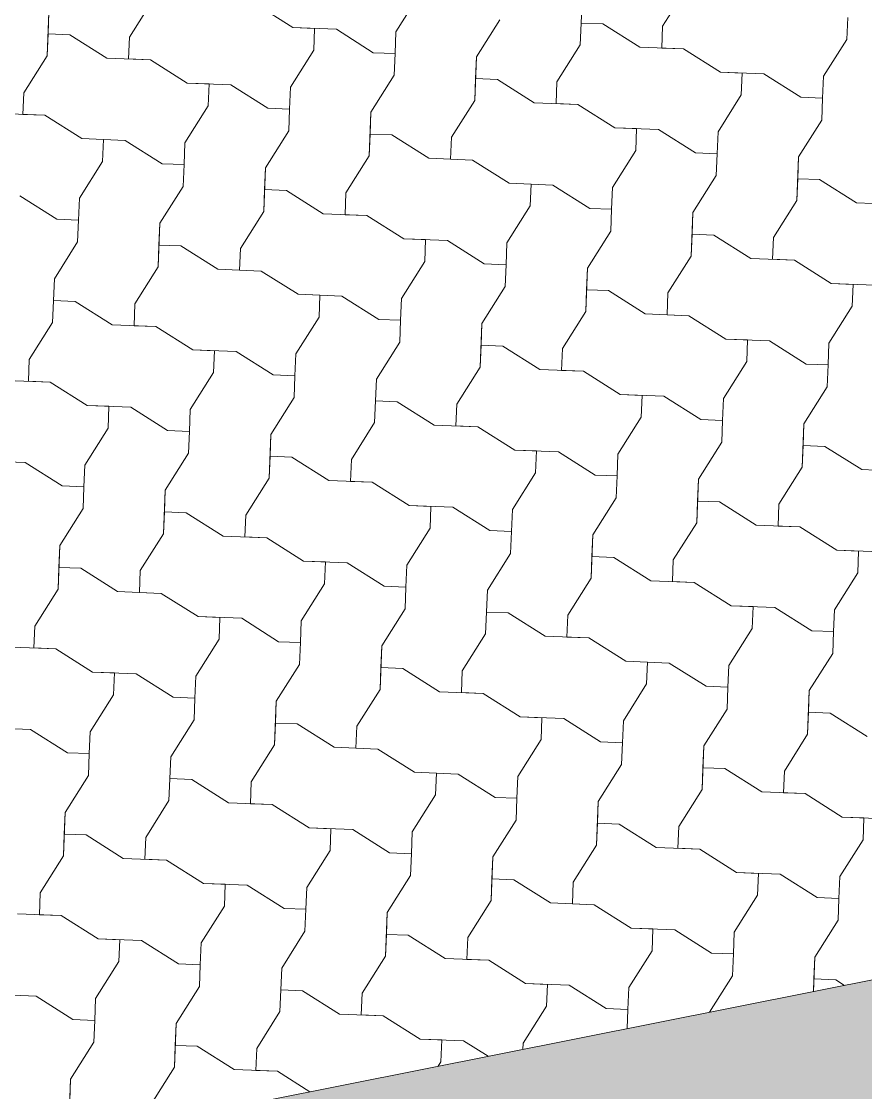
# Model space of a CAD drawing. Header units: metres. Extents: x -111189 to -108577, y -72951 to -72647.
# Drawn here: x -110673.807 to -110672.806, y -72943.38 to -72942.11 of the extents above; entities that cross this region are included whole.
import ezdxf

# ---------------------------------------------------------------- set-up
doc = ezdxf.new("R2010")
doc.units = ezdxf.units.M
doc.header["$MEASUREMENT"] = 0
doc.set_wipeout_variables(frame=1)
doc.linetypes.add('Dot & Dashed', pattern=[0.670278, 0.3175, -0.176389, 0, -0.176389])
doc.linetypes.add('Wipeout_Contour', pattern=[1, 0, -1])
for name, color, linetype in [('Muro Não Confinante - MNC1_1_0', 7, 'Continuous'), ('Muro Não Confinante - MNC1_1_02 - ESTRADAS', 7, 'Continuous'), ('Muro Não Confinante - MNC1_1_02 - PASSEIOS', 7, 'Continuous'), ('Planta Piso -1_1_01 - TERRENO PROPOSTO', 7, 'Continuous')]:
    doc.layers.add(name, color=color, linetype=linetype)

# ---------------------------------------------------------------- blocks, each defined once
blk = doc.blocks.new('*X143', base_point=(-110694.4627, -72968.689))
at = {"layer": 'Muro Não Confinante - MNC1_1_02 - PASSEIOS', "color": 253, "linetype": 'Continuous', "lineweight": 9, "ltscale": 1000}
for p, q in [((-110673.047, -72942.1158), (-110673.0194, -72942.072)), ((-110673.047, -72942.1158), (-110673.0194, -72942.072)), ((-110673.6793, -72942.1287), (-110673.6517, -72942.0849)), ((-110673.6793, -72942.1287), (-110673.6517, -72942.0849)), ((-110673.3632, -72942.1222), (-110673.3356, -72942.0784)), ((-110673.1446, -72942.1378), (-110673.1425, -72942.0861)), ((-110673.1425, -72942.0861), (-110673.1435, -72942.112)), ((-110673.7769, -72942.1507), (-110673.7748, -72942.099)), ((-110673.7748, -72942.099), (-110673.7759, -72942.1248)), ((-110673.5293, -72942.0897), (-110673.4856, -72942.1174)), ((-110673.5293, -72942.0897), (-110673.4856, -72942.1174)), ((-110673.2677, -72942.1519), (-110673.2401, -72942.1081)), ((-110673.2677, -72942.1519), (-110673.2401, -72942.1081)), ((-110673.1446, -72942.1378), (-110673.1435, -72942.112)), ((-110673.1177, -72942.113), (-110673.1435, -72942.112)), ((-110672.8284, -72942.1314), (-110672.8274, -72942.1055)), ((-110673.7769, -72942.1507), (-110673.7759, -72942.1248)), ((-110673.75, -72942.1259), (-110673.7759, -72942.1248)), ((-110673.4856, -72942.1174), (-110673.4597, -72942.1184)), ((-110673.4856, -72942.1174), (-110673.4338, -72942.1194)), ((-110673.4607, -72942.1443), (-110673.4597, -72942.1184)), ((-110673.4338, -72942.1194), (-110673.3901, -72942.1471)), ((-110673.3632, -72942.1222), (-110673.3642, -72942.1481)), ((-110673.1177, -72942.113), (-110673.0739, -72942.1406)), ((-110673.047, -72942.1158), (-110673.048, -72942.1416)), ((-110673.047, -72942.1158), (-110673.048, -72942.1416)), ((-110673.75, -72942.1259), (-110673.7062, -72942.1535)), ((-110673.6793, -72942.1287), (-110673.6804, -72942.1545)), ((-110673.6793, -72942.1287), (-110673.6804, -72942.1545)), ((-110673.1722, -72942.1816), (-110673.1446, -72942.1378)), ((-110673.1722, -72942.1816), (-110673.1446, -72942.1378)), ((-110672.856, -72942.1751), (-110672.8284, -72942.1314)), ((-110673.8045, -72942.1945), (-110673.7769, -72942.1507)), ((-110673.8045, -72942.1945), (-110673.7769, -72942.1507)), ((-110673.4884, -72942.188), (-110673.4607, -72942.1443)), ((-110673.3901, -72942.1471), (-110673.3642, -72942.1481)), ((-110673.3652, -72942.1739), (-110673.3642, -72942.1481)), ((-110673.3652, -72942.1739), (-110673.3642, -72942.1481)), ((-110673.0739, -72942.1406), (-110673.0222, -72942.1427)), ((-110673.0222, -72942.1427), (-110673.048, -72942.1416)), ((-110673.0222, -72942.1427), (-110672.9784, -72942.1703)), ((-110673.0222, -72942.1427), (-110672.9784, -72942.1703)), ((-110673.7062, -72942.1535), (-110673.6545, -72942.1555)), ((-110673.6545, -72942.1555), (-110673.6804, -72942.1545)), ((-110673.6545, -72942.1555), (-110673.6107, -72942.1832)), ((-110673.6545, -72942.1555), (-110673.6107, -72942.1832)), ((-110673.2697, -72942.2036), (-110673.2677, -72942.1519)), ((-110673.2677, -72942.1519), (-110673.2687, -72942.1778)), ((-110673.3929, -72942.2177), (-110673.3652, -72942.1739)), ((-110673.3929, -72942.2177), (-110673.3652, -72942.1739)), ((-110672.9784, -72942.1703), (-110672.9526, -72942.1713)), ((-110672.9784, -72942.1703), (-110672.9267, -72942.1723)), ((-110672.9536, -72942.1972), (-110672.9526, -72942.1713)), ((-110672.9267, -72942.1723), (-110672.8829, -72942.2)), ((-110672.856, -72942.1751), (-110672.8571, -72942.201)), ((-110673.6107, -72942.1832), (-110673.5849, -72942.1842)), ((-110673.6107, -72942.1832), (-110673.559, -72942.1852)), ((-110673.5859, -72942.2101), (-110673.5849, -72942.1842)), ((-110673.559, -72942.1852), (-110673.5153, -72942.2129)), ((-110673.4884, -72942.188), (-110673.4894, -72942.2139)), ((-110673.2697, -72942.2036), (-110673.2687, -72942.1778)), ((-110673.2429, -72942.1788), (-110673.2687, -72942.1778)), ((-110673.2429, -72942.1788), (-110673.1991, -72942.2064)), ((-110673.1722, -72942.1816), (-110673.1732, -72942.2074)), ((-110673.1722, -72942.1816), (-110673.1732, -72942.2074)), ((-110673.8045, -72942.1945), (-110673.8056, -72942.2203)), ((-110673.8045, -72942.1945), (-110673.8056, -72942.2203)), ((-110672.9812, -72942.241), (-110672.9536, -72942.1972)), ((-110672.8829, -72942.2), (-110672.8571, -72942.201)), ((-110672.8581, -72942.2269), (-110672.8571, -72942.201)), ((-110672.8581, -72942.2269), (-110672.8571, -72942.201)), ((-110673.6135, -72942.2538), (-110673.5859, -72942.2101)), ((-110673.5153, -72942.2129), (-110673.4894, -72942.2139)), ((-110673.4904, -72942.2397), (-110673.4894, -72942.2139)), ((-110673.4904, -72942.2397), (-110673.4894, -72942.2139)), ((-110673.2974, -72942.2474), (-110673.2697, -72942.2036)), ((-110673.2974, -72942.2474), (-110673.2697, -72942.2036)), ((-110673.1991, -72942.2064), (-110673.1474, -72942.2085)), ((-110673.1474, -72942.2085), (-110673.1732, -72942.2074)), ((-110673.1474, -72942.2085), (-110673.1036, -72942.2361)), ((-110673.1474, -72942.2085), (-110673.1036, -72942.2361)), ((-110673.8314, -72942.2193), (-110673.7797, -72942.2213)), ((-110673.7797, -72942.2213), (-110673.8056, -72942.2203)), ((-110673.7797, -72942.2213), (-110673.7359, -72942.249)), ((-110673.7797, -72942.2213), (-110673.7359, -72942.249)), ((-110673.3949, -72942.2694), (-110673.3929, -72942.2177)), ((-110673.3929, -72942.2177), (-110673.3939, -72942.2436)), ((-110672.8857, -72942.2706), (-110672.8581, -72942.2269)), ((-110672.8857, -72942.2706), (-110672.8581, -72942.2269)), ((-110673.1036, -72942.2361), (-110673.0777, -72942.2371)), ((-110673.1036, -72942.2361), (-110673.0519, -72942.2382)), ((-110673.0788, -72942.263), (-110673.0777, -72942.2371)), ((-110673.0519, -72942.2382), (-110673.0081, -72942.2658)), ((-110673.7359, -72942.249), (-110673.7101, -72942.25)), ((-110673.7359, -72942.249), (-110673.6842, -72942.251)), ((-110673.7111, -72942.2759), (-110673.7101, -72942.25)), ((-110673.6842, -72942.251), (-110673.6404, -72942.2787)), ((-110673.518, -72942.2835), (-110673.4904, -72942.2397)), ((-110673.518, -72942.2835), (-110673.4904, -72942.2397)), ((-110673.3949, -72942.2694), (-110673.3939, -72942.2436)), ((-110673.368, -72942.2446), (-110673.3939, -72942.2436)), ((-110673.368, -72942.2446), (-110673.3243, -72942.2722)), ((-110673.2974, -72942.2474), (-110673.2984, -72942.2733)), ((-110673.2974, -72942.2474), (-110673.2984, -72942.2733)), ((-110672.9812, -72942.241), (-110672.9822, -72942.2668)), ((-110673.6135, -72942.2538), (-110673.6146, -72942.2797)), ((-110673.1064, -72942.3068), (-110673.0788, -72942.263)), ((-110673.7387, -72942.3196), (-110673.7111, -72942.2759)), ((-110673.4226, -72942.3132), (-110673.3949, -72942.2694)), ((-110673.4226, -72942.3132), (-110673.3949, -72942.2694)), ((-110673.3243, -72942.2722), (-110673.2725, -72942.2743)), ((-110673.2725, -72942.2743), (-110673.2984, -72942.2733)), ((-110673.2725, -72942.2743), (-110673.2288, -72942.3019)), ((-110673.2725, -72942.2743), (-110673.2288, -72942.3019)), ((-110673.0081, -72942.2658), (-110672.9822, -72942.2668)), ((-110672.9833, -72942.2927), (-110672.9822, -72942.2668)), ((-110672.9833, -72942.2927), (-110672.9822, -72942.2668)), ((-110672.8878, -72942.3224), (-110672.8857, -72942.2706)), ((-110672.8857, -72942.2706), (-110672.8867, -72942.2965)), ((-110673.6404, -72942.2787), (-110673.6146, -72942.2797)), ((-110673.6156, -72942.3056), (-110673.6146, -72942.2797)), ((-110673.6156, -72942.3056), (-110673.6146, -72942.2797)), ((-110673.5201, -72942.3352), (-110673.518, -72942.2835)), ((-110673.518, -72942.2835), (-110673.5191, -72942.3094)), ((-110673.2288, -72942.3019), (-110673.2029, -72942.3029)), ((-110673.2288, -72942.3019), (-110673.1771, -72942.304)), ((-110673.2039, -72942.3288), (-110673.2029, -72942.3029)), ((-110673.0109, -72942.3364), (-110672.9833, -72942.2927)), ((-110673.0109, -72942.3364), (-110672.9833, -72942.2927)), ((-110672.8878, -72942.3224), (-110672.8867, -72942.2965)), ((-110672.8609, -72942.2975), (-110672.8867, -72942.2965)), ((-110672.8609, -72942.2975), (-110672.8171, -72942.3252)), ((-110673.6432, -72942.3493), (-110673.6156, -72942.3056)), ((-110673.6432, -72942.3493), (-110673.6156, -72942.3056)), ((-110673.5201, -72942.3352), (-110673.5191, -72942.3094)), ((-110673.4932, -72942.3104), (-110673.5191, -72942.3094)), ((-110673.4932, -72942.3104), (-110673.4494, -72942.338)), ((-110673.4226, -72942.3132), (-110673.4236, -72942.3391)), ((-110673.4226, -72942.3132), (-110673.4236, -72942.3391)), ((-110673.1771, -72942.304), (-110673.1333, -72942.3316)), ((-110673.1064, -72942.3068), (-110673.1074, -72942.3326)), ((-110673.8094, -72942.3168), (-110673.7656, -72942.3445)), ((-110673.7387, -72942.3196), (-110673.7397, -72942.3455)), ((-110672.9154, -72942.3661), (-110672.8878, -72942.3224)), ((-110672.9154, -72942.3661), (-110672.8878, -72942.3224)), ((-110672.8171, -72942.3252), (-110672.7654, -72942.3272)), ((-110673.5477, -72942.379), (-110673.5201, -72942.3352)), ((-110673.5477, -72942.379), (-110673.5201, -72942.3352)), ((-110673.4494, -72942.338), (-110673.3977, -72942.3401)), ((-110673.3977, -72942.3401), (-110673.4236, -72942.3391)), ((-110673.3977, -72942.3401), (-110673.354, -72942.3677)), ((-110673.3977, -72942.3401), (-110673.354, -72942.3677)), ((-110673.2316, -72942.3726), (-110673.2039, -72942.3288)), ((-110673.1333, -72942.3316), (-110673.1074, -72942.3326)), ((-110673.1084, -72942.3585), (-110673.1074, -72942.3326)), ((-110673.1084, -72942.3585), (-110673.1074, -72942.3326)), ((-110673.013, -72942.3882), (-110673.0109, -72942.3364)), ((-110673.0109, -72942.3364), (-110673.0119, -72942.3623)), ((-110673.7656, -72942.3445), (-110673.7397, -72942.3455)), ((-110673.7408, -72942.3714), (-110673.7397, -72942.3455)), ((-110673.7408, -72942.3714), (-110673.7397, -72942.3455)), ((-110673.6453, -72942.401), (-110673.6432, -72942.3493)), ((-110673.6432, -72942.3493), (-110673.6443, -72942.3752)), ((-110673.1361, -72942.4023), (-110673.1084, -72942.3585)), ((-110673.1361, -72942.4023), (-110673.1084, -72942.3585)), ((-110673.013, -72942.3882), (-110673.0119, -72942.3623)), ((-110672.9861, -72942.3633), (-110673.0119, -72942.3623)), ((-110672.9861, -72942.3633), (-110672.9423, -72942.391)), ((-110672.9154, -72942.3661), (-110672.9164, -72942.392)), ((-110672.9154, -72942.3661), (-110672.9164, -72942.392)), ((-110673.7684, -72942.4151), (-110673.7408, -72942.3714)), ((-110673.7684, -72942.4151), (-110673.7408, -72942.3714)), ((-110673.6453, -72942.401), (-110673.6443, -72942.3752)), ((-110673.6184, -72942.3762), (-110673.6443, -72942.3752)), ((-110673.6184, -72942.3762), (-110673.5746, -72942.4038)), ((-110673.5477, -72942.379), (-110673.5488, -72942.4049)), ((-110673.5477, -72942.379), (-110673.5488, -72942.4049)), ((-110673.354, -72942.3677), (-110673.3281, -72942.3687)), ((-110673.354, -72942.3677), (-110673.3022, -72942.3698)), ((-110673.3291, -72942.3946), (-110673.3281, -72942.3687)), ((-110673.3022, -72942.3698), (-110673.2585, -72942.3974)), ((-110673.2316, -72942.3726), (-110673.2326, -72942.3984)), ((-110673.0406, -72942.4319), (-110673.013, -72942.3882)), ((-110673.0406, -72942.4319), (-110673.013, -72942.3882)), ((-110672.9423, -72942.391), (-110672.8906, -72942.393)), ((-110672.8906, -72942.393), (-110672.9164, -72942.392)), ((-110673.6729, -72942.4448), (-110673.6453, -72942.401)), ((-110673.6729, -72942.4448), (-110673.6453, -72942.401)), ((-110673.5746, -72942.4038), (-110673.5229, -72942.4059)), ((-110673.3567, -72942.4384), (-110673.3291, -72942.3946)), ((-110673.2585, -72942.3974), (-110673.2326, -72942.3984)), ((-110673.2336, -72942.4243), (-110673.2326, -72942.3984)), ((-110673.2336, -72942.4243), (-110673.2326, -72942.3984)), ((-110673.1381, -72942.454), (-110673.1361, -72942.4023)), ((-110673.1361, -72942.4023), (-110673.1371, -72942.4281)), ((-110672.8906, -72942.393), (-110672.8468, -72942.4207)), ((-110672.8906, -72942.393), (-110672.8468, -72942.4207)), ((-110673.7705, -72942.4669), (-110673.7684, -72942.4151)), ((-110673.7684, -72942.4151), (-110673.7694, -72942.441)), ((-110673.5229, -72942.4059), (-110673.5488, -72942.4049)), ((-110673.5229, -72942.4059), (-110673.4791, -72942.4335)), ((-110673.5229, -72942.4059), (-110673.4791, -72942.4335)), ((-110673.2613, -72942.4681), (-110673.2336, -72942.4243)), ((-110673.2613, -72942.4681), (-110673.2336, -72942.4243)), ((-110673.1381, -72942.454), (-110673.1371, -72942.4281)), ((-110673.1112, -72942.4291), (-110673.1371, -72942.4281)), ((-110673.1112, -72942.4291), (-110673.0675, -72942.4568)), ((-110672.8468, -72942.4207), (-110672.8209, -72942.4217)), ((-110672.8468, -72942.4207), (-110672.7951, -72942.4227)), ((-110672.822, -72942.4475), (-110672.8209, -72942.4217)), ((-110673.7705, -72942.4669), (-110673.7694, -72942.441)), ((-110673.7436, -72942.442), (-110673.7694, -72942.441)), ((-110673.7436, -72942.442), (-110673.6998, -72942.4697)), ((-110673.4791, -72942.4335), (-110673.4533, -72942.4346)), ((-110673.4791, -72942.4335), (-110673.4274, -72942.4356)), ((-110673.4543, -72942.4604), (-110673.4533, -72942.4346)), ((-110673.4274, -72942.4356), (-110673.3836, -72942.4632)), ((-110673.3567, -72942.4384), (-110673.3578, -72942.4642)), ((-110673.0406, -72942.4319), (-110673.0416, -72942.4578)), ((-110673.0406, -72942.4319), (-110673.0416, -72942.4578)), ((-110673.6729, -72942.4448), (-110673.6739, -72942.4707)), ((-110673.6729, -72942.4448), (-110673.6739, -72942.4707)), ((-110673.1658, -72942.4977), (-110673.1381, -72942.454)), ((-110673.1658, -72942.4977), (-110673.1381, -72942.454)), ((-110672.8496, -72942.4913), (-110672.822, -72942.4475)), ((-110673.7981, -72942.5106), (-110673.7705, -72942.4669)), ((-110673.7981, -72942.5106), (-110673.7705, -72942.4669)), ((-110673.4819, -72942.5042), (-110673.4543, -72942.4604)), ((-110673.3836, -72942.4632), (-110673.3578, -72942.4642)), ((-110673.3588, -72942.4901), (-110673.3578, -72942.4642)), ((-110673.3588, -72942.4901), (-110673.3578, -72942.4642)), ((-110673.2633, -72942.5198), (-110673.2613, -72942.4681)), ((-110673.2613, -72942.4681), (-110673.2623, -72942.4939)), ((-110673.0675, -72942.4568), (-110673.0158, -72942.4588)), ((-110673.0158, -72942.4588), (-110673.0416, -72942.4578)), ((-110673.0158, -72942.4588), (-110672.972, -72942.4865)), ((-110673.0158, -72942.4588), (-110672.972, -72942.4865)), ((-110673.6998, -72942.4697), (-110673.6481, -72942.4717)), ((-110673.6481, -72942.4717), (-110673.6739, -72942.4707)), ((-110673.6481, -72942.4717), (-110673.6043, -72942.4993)), ((-110673.6481, -72942.4717), (-110673.6043, -72942.4993)), ((-110673.3864, -72942.5339), (-110673.3588, -72942.4901)), ((-110673.3864, -72942.5339), (-110673.3588, -72942.4901)), ((-110672.972, -72942.4865), (-110672.9461, -72942.4875)), ((-110672.972, -72942.4865), (-110672.9203, -72942.4885)), ((-110672.9471, -72942.5133), (-110672.9461, -72942.4875)), ((-110672.9203, -72942.4885), (-110672.8765, -72942.5161)), ((-110672.8496, -72942.4913), (-110672.8506, -72942.5172)), ((-110673.6043, -72942.4993), (-110673.5784, -72942.5004)), ((-110673.6043, -72942.4993), (-110673.5526, -72942.5014)), ((-110673.5795, -72942.5262), (-110673.5784, -72942.5004)), ((-110673.5526, -72942.5014), (-110673.5088, -72942.529)), ((-110673.4819, -72942.5042), (-110673.483, -72942.53)), ((-110673.2633, -72942.5198), (-110673.2623, -72942.4939)), ((-110673.2364, -72942.4949), (-110673.2623, -72942.4939)), ((-110673.2364, -72942.4949), (-110673.1927, -72942.5226)), ((-110673.1658, -72942.4977), (-110673.1668, -72942.5236)), ((-110673.1658, -72942.4977), (-110673.1668, -72942.5236)), ((-110673.7981, -72942.5106), (-110673.7991, -72942.5365)), ((-110673.7981, -72942.5106), (-110673.7991, -72942.5365)), ((-110672.9748, -72942.5571), (-110672.9471, -72942.5133)), ((-110672.8765, -72942.5161), (-110672.8506, -72942.5172)), ((-110672.8517, -72942.543), (-110672.8506, -72942.5172)), ((-110672.8517, -72942.543), (-110672.8506, -72942.5172)), ((-110673.6071, -72942.57), (-110673.5795, -72942.5262)), ((-110673.5088, -72942.529), (-110673.483, -72942.53)), ((-110673.484, -72942.5559), (-110673.483, -72942.53)), ((-110673.484, -72942.5559), (-110673.483, -72942.53)), ((-110673.2909, -72942.5636), (-110673.2633, -72942.5198)), ((-110673.2909, -72942.5636), (-110673.2633, -72942.5198)), ((-110673.1927, -72942.5226), (-110673.1409, -72942.5246)), ((-110673.1409, -72942.5246), (-110673.1668, -72942.5236)), ((-110673.1409, -72942.5246), (-110673.0972, -72942.5523)), ((-110673.1409, -72942.5246), (-110673.0972, -72942.5523)), ((-110673.825, -72942.5355), (-110673.7733, -72942.5375)), ((-110673.7733, -72942.5375), (-110673.7991, -72942.5365)), ((-110673.7733, -72942.5375), (-110673.7295, -72942.5651)), ((-110673.7733, -72942.5375), (-110673.7295, -72942.5651)), ((-110673.3885, -72942.5856), (-110673.3864, -72942.5339)), ((-110673.3864, -72942.5339), (-110673.3875, -72942.5597)), ((-110672.8793, -72942.5868), (-110672.8517, -72942.543)), ((-110672.8793, -72942.5868), (-110672.8517, -72942.543)), ((-110673.5116, -72942.5997), (-110673.484, -72942.5559)), ((-110673.5116, -72942.5997), (-110673.484, -72942.5559)), ((-110673.0972, -72942.5523), (-110673.0713, -72942.5533)), ((-110673.0972, -72942.5523), (-110673.0454, -72942.5543)), ((-110673.0723, -72942.5792), (-110673.0713, -72942.5533)), ((-110673.0454, -72942.5543), (-110673.0017, -72942.582)), ((-110673.7295, -72942.5651), (-110673.7036, -72942.5662)), ((-110673.7295, -72942.5651), (-110673.6778, -72942.5672)), ((-110673.7046, -72942.592), (-110673.7036, -72942.5662)), ((-110673.6778, -72942.5672), (-110673.634, -72942.5948)), ((-110673.3885, -72942.5856), (-110673.3875, -72942.5597)), ((-110673.3616, -72942.5608), (-110673.3875, -72942.5597)), ((-110673.3616, -72942.5608), (-110673.3178, -72942.5884)), ((-110673.2909, -72942.5636), (-110673.292, -72942.5894)), ((-110673.2909, -72942.5636), (-110673.292, -72942.5894)), ((-110672.9748, -72942.5571), (-110672.9758, -72942.583)), ((-110673.6071, -72942.57), (-110673.6081, -72942.5959)), ((-110673.1, -72942.6229), (-110673.0723, -72942.5792)), ((-110673.0017, -72942.582), (-110672.9758, -72942.583)), ((-110673.7323, -72942.6358), (-110673.7046, -72942.592)), ((-110673.634, -72942.5948), (-110673.6081, -72942.5959)), ((-110673.4161, -72942.6294), (-110673.3885, -72942.5856)), ((-110673.4161, -72942.6294), (-110673.3885, -72942.5856)), ((-110673.3178, -72942.5884), (-110673.2661, -72942.5904)), ((-110673.2661, -72942.5904), (-110673.292, -72942.5894)), ((-110673.2661, -72942.5904), (-110673.2223, -72942.6181)), ((-110673.2661, -72942.5904), (-110673.2223, -72942.6181)), ((-110672.9768, -72942.6088), (-110672.9758, -72942.583)), ((-110672.9768, -72942.6088), (-110672.9758, -72942.583)), ((-110672.8813, -72942.6385), (-110672.8793, -72942.5868)), ((-110672.8793, -72942.5868), (-110672.8803, -72942.6127)), ((-110673.6092, -72942.6217), (-110673.6081, -72942.5959)), ((-110673.6092, -72942.6217), (-110673.6081, -72942.5959)), ((-110673.5137, -72942.6514), (-110673.5116, -72942.5997)), ((-110673.5116, -72942.5997), (-110673.5126, -72942.6255)), ((-110673.2223, -72942.6181), (-110673.1965, -72942.6191)), ((-110673.2223, -72942.6181), (-110673.1706, -72942.6201)), ((-110673.1975, -72942.645), (-110673.1965, -72942.6191)), ((-110673.1706, -72942.6201), (-110673.1268, -72942.6478)), ((-110673.0045, -72942.6526), (-110672.9768, -72942.6088)), ((-110673.0045, -72942.6526), (-110672.9768, -72942.6088)), ((-110672.8813, -72942.6385), (-110672.8803, -72942.6127)), ((-110672.8545, -72942.6137), (-110672.8803, -72942.6127)), ((-110672.8545, -72942.6137), (-110672.8107, -72942.6413)), ((-110673.8547, -72942.631), (-110673.8029, -72942.633)), ((-110673.8029, -72942.633), (-110673.7592, -72942.6606)), ((-110673.6368, -72942.6655), (-110673.6092, -72942.6217)), ((-110673.6368, -72942.6655), (-110673.6092, -72942.6217)), ((-110673.5137, -72942.6514), (-110673.5126, -72942.6255)), ((-110673.4868, -72942.6266), (-110673.5126, -72942.6255)), ((-110673.4868, -72942.6266), (-110673.443, -72942.6542)), ((-110673.4161, -72942.6294), (-110673.4171, -72942.6552)), ((-110673.4161, -72942.6294), (-110673.4171, -72942.6552)), ((-110673.1, -72942.6229), (-110673.101, -72942.6488)), ((-110673.7323, -72942.6358), (-110673.7333, -72942.6617)), ((-110673.2251, -72942.6887), (-110673.1975, -72942.645)), ((-110672.909, -72942.6823), (-110672.8813, -72942.6385)), ((-110672.909, -72942.6823), (-110672.8813, -72942.6385)), ((-110672.8107, -72942.6413), (-110672.759, -72942.6434)), ((-110673.5413, -72942.6952), (-110673.5137, -72942.6514)), ((-110673.5413, -72942.6952), (-110673.5137, -72942.6514)), ((-110673.443, -72942.6542), (-110673.3913, -72942.6562)), ((-110673.3913, -72942.6562), (-110673.4171, -72942.6552)), ((-110673.3913, -72942.6562), (-110673.3475, -72942.6839)), ((-110673.3913, -72942.6562), (-110673.3475, -72942.6839)), ((-110673.1268, -72942.6478), (-110673.101, -72942.6488)), ((-110673.102, -72942.6746), (-110673.101, -72942.6488)), ((-110673.102, -72942.6746), (-110673.101, -72942.6488)), ((-110673.0065, -72942.7043), (-110673.0045, -72942.6526)), ((-110673.0045, -72942.6526), (-110673.0055, -72942.6785)), ((-110673.7592, -72942.6606), (-110673.7333, -72942.6617)), ((-110673.7343, -72942.6875), (-110673.7333, -72942.6617)), ((-110673.7343, -72942.6875), (-110673.7333, -72942.6617)), ((-110673.6388, -72942.7172), (-110673.6368, -72942.6655)), ((-110673.6368, -72942.6655), (-110673.6378, -72942.6913)), ((-110673.3475, -72942.6839), (-110673.3217, -72942.6849)), ((-110673.3475, -72942.6839), (-110673.2958, -72942.6859)), ((-110673.1296, -72942.7184), (-110673.102, -72942.6746)), ((-110673.1296, -72942.7184), (-110673.102, -72942.6746)), ((-110673.0065, -72942.7043), (-110673.0055, -72942.6785)), ((-110672.9796, -72942.6795), (-110673.0055, -72942.6785)), ((-110672.9796, -72942.6795), (-110672.9359, -72942.7071)), ((-110672.909, -72942.6823), (-110672.91, -72942.7082)), ((-110672.909, -72942.6823), (-110672.91, -72942.7082)), ((-110673.762, -72942.7313), (-110673.7343, -72942.6875)), ((-110673.762, -72942.7313), (-110673.7343, -72942.6875)), ((-110673.6388, -72942.7172), (-110673.6378, -72942.6913)), ((-110673.612, -72942.6924), (-110673.6378, -72942.6913)), ((-110673.612, -72942.6924), (-110673.5682, -72942.72)), ((-110673.5413, -72942.6952), (-110673.5423, -72942.721)), ((-110673.5413, -72942.6952), (-110673.5423, -72942.721)), ((-110673.3227, -72942.7108), (-110673.3217, -72942.6849)), ((-110673.2958, -72942.6859), (-110673.252, -72942.7136)), ((-110673.2251, -72942.6887), (-110673.2262, -72942.7146)), ((-110673.0342, -72942.7481), (-110673.0065, -72942.7043)), ((-110673.0342, -72942.7481), (-110673.0065, -72942.7043)), ((-110672.9359, -72942.7071), (-110672.8841, -72942.7092)), ((-110672.8841, -72942.7092), (-110672.91, -72942.7082)), ((-110672.8841, -72942.7092), (-110672.8404, -72942.7368)), ((-110672.8841, -72942.7092), (-110672.8404, -72942.7368)), ((-110673.6665, -72942.761), (-110673.6388, -72942.7172)), ((-110673.6665, -72942.761), (-110673.6388, -72942.7172)), ((-110673.5682, -72942.72), (-110673.5165, -72942.7221)), ((-110673.5165, -72942.7221), (-110673.5423, -72942.721)), ((-110673.5165, -72942.7221), (-110673.4727, -72942.7497)), ((-110673.5165, -72942.7221), (-110673.4727, -72942.7497)), ((-110673.3503, -72942.7545), (-110673.3227, -72942.7108)), ((-110673.252, -72942.7136), (-110673.2262, -72942.7146)), ((-110673.2272, -72942.7405), (-110673.2262, -72942.7146)), ((-110673.2272, -72942.7405), (-110673.2262, -72942.7146)), ((-110673.1317, -72942.7701), (-110673.1296, -72942.7184)), ((-110673.1296, -72942.7184), (-110673.1307, -72942.7443)), ((-110673.764, -72942.783), (-110673.762, -72942.7313)), ((-110673.762, -72942.7313), (-110673.763, -72942.7572)), ((-110673.2548, -72942.7842), (-110673.2272, -72942.7405)), ((-110673.2548, -72942.7842), (-110673.2272, -72942.7405)), ((-110673.1317, -72942.7701), (-110673.1307, -72942.7443)), ((-110673.1048, -72942.7453), (-110673.1307, -72942.7443)), ((-110673.1048, -72942.7453), (-110673.061, -72942.7729)), ((-110672.8404, -72942.7368), (-110672.8145, -72942.7378)), ((-110672.8404, -72942.7368), (-110672.7886, -72942.7389)), ((-110672.8155, -72942.7637), (-110672.8145, -72942.7378)), ((-110673.764, -72942.783), (-110673.763, -72942.7572)), ((-110673.7371, -72942.7582), (-110673.763, -72942.7572)), ((-110673.7371, -72942.7582), (-110673.6934, -72942.7858)), ((-110673.4727, -72942.7497), (-110673.4468, -72942.7507)), ((-110673.4727, -72942.7497), (-110673.421, -72942.7517)), ((-110673.4479, -72942.7766), (-110673.4468, -72942.7507)), ((-110673.421, -72942.7517), (-110673.3772, -72942.7794)), ((-110673.3503, -72942.7545), (-110673.3513, -72942.7804)), ((-110673.0342, -72942.7481), (-110673.0352, -72942.774)), ((-110673.0342, -72942.7481), (-110673.0352, -72942.774)), ((-110673.6665, -72942.761), (-110673.6675, -72942.7868)), ((-110673.6665, -72942.761), (-110673.6675, -72942.7868)), ((-110673.1593, -72942.8139), (-110673.1317, -72942.7701)), ((-110673.1593, -72942.8139), (-110673.1317, -72942.7701)), ((-110672.8432, -72942.8075), (-110672.8155, -72942.7637)), ((-110673.7917, -72942.8268), (-110673.764, -72942.783)), ((-110673.7917, -72942.8268), (-110673.764, -72942.783)), ((-110673.4755, -72942.8203), (-110673.4479, -72942.7766)), ((-110673.3772, -72942.7794), (-110673.3513, -72942.7804)), ((-110673.3524, -72942.8063), (-110673.3513, -72942.7804)), ((-110673.3524, -72942.8063), (-110673.3513, -72942.7804)), ((-110673.2569, -72942.8359), (-110673.2548, -72942.7842)), ((-110673.2548, -72942.7842), (-110673.2558, -72942.8101)), ((-110673.061, -72942.7729), (-110673.0093, -72942.775)), ((-110673.0093, -72942.775), (-110673.0352, -72942.774)), ((-110673.0093, -72942.775), (-110672.9655, -72942.8026)), ((-110673.0093, -72942.775), (-110672.9655, -72942.8026)), ((-110673.6934, -72942.7858), (-110673.6416, -72942.7879)), ((-110673.6416, -72942.7879), (-110673.6675, -72942.7868)), ((-110673.6416, -72942.7879), (-110673.5979, -72942.8155)), ((-110673.6416, -72942.7879), (-110673.5979, -72942.8155)), ((-110673.38, -72942.85), (-110673.3524, -72942.8063)), ((-110673.38, -72942.85), (-110673.3524, -72942.8063)), ((-110673.2569, -72942.8359), (-110673.2558, -72942.8101)), ((-110673.23, -72942.8111), (-110673.2558, -72942.8101)), ((-110672.9655, -72942.8026), (-110672.9397, -72942.8036)), ((-110672.9655, -72942.8026), (-110672.9138, -72942.8047)), ((-110672.9407, -72942.8295), (-110672.9397, -72942.8036)), ((-110672.9138, -72942.8047), (-110672.8701, -72942.8323)), ((-110672.8432, -72942.8075), (-110672.8442, -72942.8333)), ((-110673.5979, -72942.8155), (-110673.572, -72942.8165)), ((-110673.5979, -72942.8155), (-110673.5461, -72942.8175)), ((-110673.573, -72942.8424), (-110673.572, -72942.8165)), ((-110673.5461, -72942.8175), (-110673.5024, -72942.8452)), ((-110673.4755, -72942.8203), (-110673.4765, -72942.8462)), ((-110673.23, -72942.8111), (-110673.1862, -72942.8387)), ((-110673.1593, -72942.8139), (-110673.1604, -72942.8398)), ((-110673.1593, -72942.8139), (-110673.1604, -72942.8398)), ((-110673.7917, -72942.8268), (-110673.7927, -72942.8526)), ((-110673.7917, -72942.8268), (-110673.7927, -72942.8526)), ((-110673.2845, -72942.8797), (-110673.2569, -72942.8359)), ((-110673.2845, -72942.8797), (-110673.2569, -72942.8359)), ((-110672.9683, -72942.8733), (-110672.9407, -72942.8295)), ((-110672.8701, -72942.8323), (-110672.8442, -72942.8333)), ((-110672.8452, -72942.8592), (-110672.8442, -72942.8333)), ((-110672.8452, -72942.8592), (-110672.8442, -72942.8333)), ((-110673.6007, -72942.8862), (-110673.573, -72942.8424)), ((-110673.5024, -72942.8452), (-110673.4765, -72942.8462)), ((-110673.4775, -72942.8721), (-110673.4765, -72942.8462)), ((-110673.4775, -72942.8721), (-110673.4765, -72942.8462)), ((-110673.1862, -72942.8387), (-110673.1345, -72942.8408)), ((-110673.1345, -72942.8408), (-110673.1604, -72942.8398)), ((-110673.1345, -72942.8408), (-110673.0907, -72942.8684)), ((-110673.1345, -72942.8408), (-110673.0907, -72942.8684)), ((-110673.8185, -72942.8516), (-110673.7668, -72942.8537)), ((-110673.7668, -72942.8537), (-110673.7927, -72942.8526)), ((-110673.7668, -72942.8537), (-110673.723, -72942.8813)), ((-110673.7668, -72942.8537), (-110673.723, -72942.8813)), ((-110673.382, -72942.9018), (-110673.38, -72942.85)), ((-110673.38, -72942.85), (-110673.381, -72942.8759)), ((-110672.8729, -72942.903), (-110672.8452, -72942.8592)), ((-110672.8729, -72942.903), (-110672.8452, -72942.8592)), ((-110673.5052, -72942.9158), (-110673.4775, -72942.8721)), ((-110673.5052, -72942.9158), (-110673.4775, -72942.8721)), ((-110673.0907, -72942.8684), (-110673.0649, -72942.8695)), ((-110673.0907, -72942.8684), (-110673.039, -72942.8705)), ((-110673.0659, -72942.8953), (-110673.0649, -72942.8695)), ((-110673.039, -72942.8705), (-110672.9952, -72942.8981)), ((-110672.9683, -72942.8733), (-110672.9694, -72942.8991)), ((-110673.723, -72942.8813), (-110673.6972, -72942.8823)), ((-110673.723, -72942.8813), (-110673.6713, -72942.8834)), ((-110673.6982, -72942.9082), (-110673.6972, -72942.8823)), ((-110673.6713, -72942.8834), (-110673.6276, -72942.911)), ((-110673.6007, -72942.8862), (-110673.6017, -72942.912)), ((-110673.382, -72942.9018), (-110673.381, -72942.8759)), ((-110673.3552, -72942.8769), (-110673.381, -72942.8759)), ((-110673.3552, -72942.8769), (-110673.3114, -72942.9046)), ((-110673.2845, -72942.8797), (-110673.2855, -72942.9056)), ((-110673.2845, -72942.8797), (-110673.2855, -72942.9056)), ((-110673.0935, -72942.9391), (-110673.0659, -72942.8953)), ((-110672.9952, -72942.8981), (-110672.9694, -72942.8991)), ((-110672.9704, -72942.925), (-110672.9694, -72942.8991)), ((-110672.9704, -72942.925), (-110672.9694, -72942.8991)), ((-110673.7258, -72942.952), (-110673.6982, -72942.9082)), ((-110673.6276, -72942.911), (-110673.6017, -72942.912)), ((-110673.6027, -72942.9379), (-110673.6017, -72942.912)), ((-110673.6027, -72942.9379), (-110673.6017, -72942.912)), ((-110673.4097, -72942.9455), (-110673.382, -72942.9018)), ((-110673.4097, -72942.9455), (-110673.382, -72942.9018)), ((-110673.3114, -72942.9046), (-110673.2597, -72942.9066)), ((-110673.2597, -72942.9066), (-110673.2855, -72942.9056)), ((-110673.2597, -72942.9066), (-110673.2159, -72942.9342)), ((-110673.2597, -72942.9066), (-110673.2159, -72942.9342)), ((-110672.8749, -72942.9547), (-110672.8729, -72942.903)), ((-110672.8729, -72942.903), (-110672.8739, -72942.9288)), ((-110673.5072, -72942.9676), (-110673.5052, -72942.9158)), ((-110673.5052, -72942.9158), (-110673.5062, -72942.9417)), ((-110672.998, -72942.9688), (-110672.9704, -72942.925)), ((-110672.998, -72942.9688), (-110672.9704, -72942.925)), ((-110673.6304, -72942.9816), (-110673.6027, -72942.9379)), ((-110673.6304, -72942.9816), (-110673.6027, -72942.9379)), ((-110673.2159, -72942.9342), (-110673.19, -72942.9353)), ((-110673.2159, -72942.9342), (-110673.1642, -72942.9363)), ((-110673.1911, -72942.9611), (-110673.19, -72942.9353)), ((-110673.1642, -72942.9363), (-110673.1204, -72942.9639)), ((-110672.8749, -72942.9547), (-110672.8739, -72942.9288)), ((-110672.848, -72942.9299), (-110672.8739, -72942.9288)), ((-110672.848, -72942.9299), (-110672.8042, -72942.9575)), ((-110673.8482, -72942.9471), (-110673.7965, -72942.9492)), ((-110673.7965, -72942.9492), (-110673.7527, -72942.9768)), ((-110673.5072, -72942.9676), (-110673.5062, -72942.9417)), ((-110673.4803, -72942.9427), (-110673.5062, -72942.9417)), ((-110673.4803, -72942.9427), (-110673.4366, -72942.9704)), ((-110673.4097, -72942.9455), (-110673.4107, -72942.9714)), ((-110673.4097, -72942.9455), (-110673.4107, -72942.9714)), ((-110673.0935, -72942.9391), (-110673.0945, -72942.9649)), ((-110673.7258, -72942.952), (-110673.7269, -72942.9778)), ((-110673.2187, -72943.0049), (-110673.1911, -72942.9611)), ((-110672.9025, -72942.9985), (-110672.8749, -72942.9547)), ((-110672.9025, -72942.9985), (-110672.8749, -72942.9547)), ((-110673.5349, -72943.0113), (-110673.5072, -72942.9676)), ((-110673.5349, -72943.0113), (-110673.5072, -72942.9676)), ((-110673.4366, -72942.9704), (-110673.3848, -72942.9724)), ((-110673.3848, -72942.9724), (-110673.4107, -72942.9714)), ((-110673.3848, -72942.9724), (-110673.3411, -72943)), ((-110673.3848, -72942.9724), (-110673.3411, -72943)), ((-110673.1204, -72942.9639), (-110673.0945, -72942.9649)), ((-110673.0956, -72942.9908), (-110673.0945, -72942.9649)), ((-110673.0956, -72942.9908), (-110673.0945, -72942.9649)), ((-110673.0001, -72943.0205), (-110672.998, -72942.9688)), ((-110672.998, -72942.9688), (-110672.9991, -72942.9946)), ((-110673.7527, -72942.9768), (-110673.7269, -72942.9778)), ((-110673.7279, -72943.0037), (-110673.7269, -72942.9778)), ((-110673.7279, -72943.0037), (-110673.7269, -72942.9778)), ((-110673.6324, -72943.0334), (-110673.6304, -72942.9816)), ((-110673.6304, -72942.9816), (-110673.6314, -72943.0075)), ((-110673.3411, -72943), (-110673.3152, -72943.0011)), ((-110673.3411, -72943), (-110673.2894, -72943.0021)), ((-110673.3162, -72943.0269), (-110673.3152, -72943.0011)), ((-110673.1232, -72943.0346), (-110673.0956, -72942.9908)), ((-110673.1232, -72943.0346), (-110673.0956, -72942.9908)), ((-110673.0001, -72943.0205), (-110672.9991, -72942.9946)), ((-110672.9732, -72942.9957), (-110672.9991, -72942.9946)), ((-110672.9732, -72942.9957), (-110672.9294, -72943.0233)), ((-110672.9025, -72942.9985), (-110672.9036, -72943.0243)), ((-110672.9025, -72942.9985), (-110672.9036, -72943.0243)), ((-110673.7555, -72943.0475), (-110673.7279, -72943.0037)), ((-110673.7555, -72943.0475), (-110673.7279, -72943.0037)), ((-110673.6324, -72943.0334), (-110673.6314, -72943.0075)), ((-110673.6055, -72943.0085), (-110673.6314, -72943.0075)), ((-110673.6055, -72943.0085), (-110673.5617, -72943.0362)), ((-110673.5349, -72943.0113), (-110673.5359, -72943.0372)), ((-110673.5349, -72943.0113), (-110673.5359, -72943.0372)), ((-110673.2894, -72943.0021), (-110673.2456, -72943.0297)), ((-110673.2187, -72943.0049), (-110673.2197, -72943.0308)), ((-110673.0277, -72943.0643), (-110673.0001, -72943.0205)), ((-110673.0277, -72943.0643), (-110673.0001, -72943.0205)), ((-110672.9294, -72943.0233), (-110672.8777, -72943.0253)), ((-110672.8777, -72943.0253), (-110672.9036, -72943.0243)), ((-110672.8777, -72943.0253), (-110672.8339, -72943.053)), ((-110672.8777, -72943.0253), (-110672.8339, -72943.053)), ((-110673.66, -72943.0771), (-110673.6324, -72943.0334)), ((-110673.66, -72943.0771), (-110673.6324, -72943.0334)), ((-110673.5617, -72943.0362), (-110673.51, -72943.0382)), ((-110673.51, -72943.0382), (-110673.5359, -72943.0372)), ((-110673.51, -72943.0382), (-110673.4663, -72943.0659)), ((-110673.51, -72943.0382), (-110673.4663, -72943.0659)), ((-110673.3439, -72943.0707), (-110673.3162, -72943.0269)), ((-110673.2456, -72943.0297), (-110673.2197, -72943.0308)), ((-110673.2207, -72943.0566), (-110673.2197, -72943.0308)), ((-110673.2207, -72943.0566), (-110673.2197, -72943.0308)), ((-110673.1253, -72943.0863), (-110673.1232, -72943.0346)), ((-110673.1232, -72943.0346), (-110673.1242, -72943.0604)), ((-110673.7576, -72943.0992), (-110673.7555, -72943.0475)), ((-110673.7555, -72943.0475), (-110673.7566, -72943.0733)), ((-110673.2484, -72943.1004), (-110673.2207, -72943.0566)), ((-110673.2484, -72943.1004), (-110673.2207, -72943.0566)), ((-110673.1253, -72943.0863), (-110673.1242, -72943.0604)), ((-110673.0984, -72943.0615), (-110673.1242, -72943.0604)), ((-110673.0984, -72943.0615), (-110673.0546, -72943.0891)), ((-110673.0277, -72943.0643), (-110673.0287, -72943.0901)), ((-110673.0277, -72943.0643), (-110673.0287, -72943.0901)), ((-110672.8339, -72943.053), (-110672.8081, -72943.054)), ((-110672.8339, -72943.053), (-110672.7822, -72943.055)), ((-110672.8091, -72943.0799), (-110672.8081, -72943.054)), ((-110673.7576, -72943.0992), (-110673.7566, -72943.0733)), ((-110673.7307, -72943.0743), (-110673.7566, -72943.0733)), ((-110673.7307, -72943.0743), (-110673.6869, -72943.102)), ((-110673.66, -72943.0771), (-110673.6611, -72943.103)), ((-110673.66, -72943.0771), (-110673.6611, -72943.103)), ((-110673.4663, -72943.0659), (-110673.4404, -72943.0669)), ((-110673.4663, -72943.0659), (-110673.4145, -72943.0679)), ((-110673.4414, -72943.0927), (-110673.4404, -72943.0669)), ((-110673.4145, -72943.0679), (-110673.3708, -72943.0955)), ((-110673.3439, -72943.0707), (-110673.3449, -72943.0966)), ((-110673.1529, -72943.1301), (-110673.1253, -72943.0863)), ((-110673.1529, -72943.1301), (-110673.1253, -72943.0863)), ((-110673.0546, -72943.0891), (-110673.0029, -72943.0912)), ((-110673.0029, -72943.0912), (-110673.0287, -72943.0901)), ((-110672.8367, -72943.1236), (-110672.8091, -72943.0799)), ((-110673.7852, -72943.1429), (-110673.7576, -72943.0992)), ((-110673.7852, -72943.1429), (-110673.7576, -72943.0992)), ((-110673.6869, -72943.102), (-110673.6352, -72943.104)), ((-110673.4691, -72943.1365), (-110673.4414, -72943.0927)), ((-110673.3708, -72943.0955), (-110673.3449, -72943.0966)), ((-110673.3459, -72943.1224), (-110673.3449, -72943.0966)), ((-110673.3459, -72943.1224), (-110673.3449, -72943.0966)), ((-110673.2504, -72943.1521), (-110673.2484, -72943.1004)), ((-110673.2484, -72943.1004), (-110673.2494, -72943.1262)), ((-110673.0029, -72943.0912), (-110672.9591, -72943.1188)), ((-110673.0029, -72943.0912), (-110672.9591, -72943.1188)), ((-110673.6352, -72943.104), (-110673.6611, -72943.103)), ((-110673.6352, -72943.104), (-110673.5914, -72943.1317)), ((-110673.6352, -72943.104), (-110673.5914, -72943.1317)), ((-110673.3736, -72943.1662), (-110673.3459, -72943.1224)), ((-110673.3736, -72943.1662), (-110673.3459, -72943.1224)), ((-110673.2504, -72943.1521), (-110673.2494, -72943.1262)), ((-110673.2235, -72943.1273), (-110673.2494, -72943.1262)), ((-110673.2235, -72943.1273), (-110673.1798, -72943.1549)), ((-110672.9591, -72943.1188), (-110672.9332, -72943.1198)), ((-110672.9591, -72943.1188), (-110672.9074, -72943.1208)), ((-110672.9343, -72943.1457), (-110672.9332, -72943.1198)), ((-110672.9074, -72943.1208), (-110672.8636, -72943.1485)), ((-110672.8367, -72943.1236), (-110672.8378, -72943.1495)), ((-110673.5914, -72943.1317), (-110673.5656, -72943.1327)), ((-110673.5914, -72943.1317), (-110673.5397, -72943.1337)), ((-110673.5666, -72943.1585), (-110673.5656, -72943.1327)), ((-110673.5397, -72943.1337), (-110673.4959, -72943.1613)), ((-110673.4691, -72943.1365), (-110673.4701, -72943.1624)), ((-110673.1529, -72943.1301), (-110673.1539, -72943.1559)), ((-110673.1529, -72943.1301), (-110673.1539, -72943.1559)), ((-110673.7852, -72943.1429), (-110673.7862, -72943.1688)), ((-110673.7852, -72943.1429), (-110673.7862, -72943.1688)), ((-110673.2781, -72943.1959), (-110673.2504, -72943.1521)), ((-110673.2781, -72943.1959), (-110673.2504, -72943.1521)), ((-110672.9619, -72943.1894), (-110672.9343, -72943.1457)), ((-110672.8636, -72943.1485), (-110672.8378, -72943.1495)), ((-110672.8388, -72943.1754), (-110672.8378, -72943.1495)), ((-110672.8388, -72943.1754), (-110672.8378, -72943.1495)), ((-110673.5942, -72943.2023), (-110673.5666, -72943.1585)), ((-110673.4959, -72943.1613), (-110673.4701, -72943.1624)), ((-110673.4711, -72943.1882), (-110673.4701, -72943.1624)), ((-110673.4711, -72943.1882), (-110673.4701, -72943.1624)), ((-110673.3756, -72943.2179), (-110673.3736, -72943.1662)), ((-110673.3736, -72943.1662), (-110673.3746, -72943.1921)), ((-110673.1798, -72943.1549), (-110673.1281, -72943.157)), ((-110673.1281, -72943.157), (-110673.1539, -72943.1559)), ((-110673.1281, -72943.157), (-110673.0843, -72943.1846)), ((-110673.1281, -72943.157), (-110673.0843, -72943.1846)), ((-110673.8121, -72943.1678), (-110673.7604, -72943.1698)), ((-110673.7604, -72943.1698), (-110673.7862, -72943.1688)), ((-110673.7604, -72943.1698), (-110673.7166, -72943.1975)), ((-110673.7604, -72943.1698), (-110673.7166, -72943.1975)), ((-110672.8664, -72943.2191), (-110672.8388, -72943.1754)), ((-110672.8664, -72943.2191), (-110672.8388, -72943.1754)), ((-110673.4987, -72943.232), (-110673.4711, -72943.1882)), ((-110673.4987, -72943.232), (-110673.4711, -72943.1882)), ((-110673.0843, -72943.1846), (-110673.0584, -72943.1856)), ((-110673.0843, -72943.1846), (-110673.0326, -72943.1866)), ((-110673.0594, -72943.2115), (-110673.0584, -72943.1856)), ((-110673.0326, -72943.1866), (-110672.9888, -72943.2143)), ((-110672.9619, -72943.1894), (-110672.9629, -72943.2153)), ((-110673.7166, -72943.1975), (-110673.6907, -72943.1985)), ((-110673.7166, -72943.1975), (-110673.6649, -72943.1995)), ((-110673.6918, -72943.2244), (-110673.6907, -72943.1985)), ((-110673.6649, -72943.1995), (-110673.6211, -72943.2272)), ((-110673.5942, -72943.2023), (-110673.5953, -72943.2282)), ((-110673.3756, -72943.2179), (-110673.3746, -72943.1921)), ((-110673.3487, -72943.1931), (-110673.3746, -72943.1921)), ((-110673.3487, -72943.1931), (-110673.305, -72943.2207)), ((-110673.2781, -72943.1959), (-110673.2791, -72943.2217)), ((-110673.2781, -72943.1959), (-110673.2791, -72943.2217)), ((-110673.0871, -72943.2552), (-110673.0594, -72943.2115)), ((-110672.9888, -72943.2143), (-110672.9629, -72943.2153)), ((-110672.964, -72943.2412), (-110672.9629, -72943.2153)), ((-110672.964, -72943.2412), (-110672.9629, -72943.2153)), ((-110673.7194, -72943.2681), (-110673.6918, -72943.2244)), ((-110673.6211, -72943.2272), (-110673.5953, -72943.2282)), ((-110673.5963, -72943.254), (-110673.5953, -72943.2282)), ((-110673.5963, -72943.254), (-110673.5953, -72943.2282)), ((-110673.4032, -72943.2617), (-110673.3756, -72943.2179)), ((-110673.4032, -72943.2617), (-110673.3756, -72943.2179)), ((-110673.305, -72943.2207), (-110673.2532, -72943.2228)), ((-110673.2532, -72943.2228), (-110673.2791, -72943.2217)), ((-110673.2532, -72943.2228), (-110673.2095, -72943.2504)), ((-110673.2532, -72943.2228), (-110673.2095, -72943.2504)), ((-110672.868, -72943.2599), (-110672.8664, -72943.2191)), ((-110672.8664, -72943.2191), (-110672.8674, -72943.245)), ((-110673.5008, -72943.2837), (-110673.4987, -72943.232)), ((-110673.4987, -72943.232), (-110673.4998, -72943.2579)), ((-110672.9912, -72943.2844), (-110672.964, -72943.2412)), ((-110672.9912, -72943.2844), (-110672.964, -72943.2412)), ((-110673.6239, -72943.2978), (-110673.5963, -72943.254)), ((-110673.6239, -72943.2978), (-110673.5963, -72943.254)), ((-110673.2095, -72943.2504), (-110673.1836, -72943.2514)), ((-110673.2095, -72943.2504), (-110673.1577, -72943.2525)), ((-110673.1846, -72943.2773), (-110673.1836, -72943.2514)), ((-110673.1577, -72943.2525), (-110673.114, -72943.2801)), ((-110673.0871, -72943.2552), (-110673.0881, -72943.2811)), ((-110672.868, -72943.2599), (-110672.8674, -72943.245)), ((-110672.8416, -72943.246), (-110672.8674, -72943.245)), ((-110672.8416, -72943.246), (-110672.8312, -72943.2526)), ((-110673.8418, -72943.2633), (-110673.7901, -72943.2653)), ((-110673.7901, -72943.2653), (-110673.7463, -72943.293)), ((-110673.5008, -72943.2837), (-110673.4998, -72943.2579)), ((-110673.4739, -72943.2589), (-110673.4998, -72943.2579)), ((-110673.4739, -72943.2589), (-110673.4301, -72943.2865)), ((-110673.4032, -72943.2617), (-110673.4043, -72943.2875)), ((-110673.4032, -72943.2617), (-110673.4043, -72943.2875)), ((-110673.7194, -72943.2681), (-110673.7204, -72943.294)), ((-110673.2123, -72943.3211), (-110673.1846, -72943.2773)), ((-110673.114, -72943.2801), (-110673.0881, -72943.2811)), ((-110673.7463, -72943.293), (-110673.7204, -72943.294)), ((-110673.5284, -72943.3275), (-110673.5008, -72943.2837)), ((-110673.5284, -72943.3275), (-110673.5008, -72943.2837)), ((-110673.4301, -72943.2865), (-110673.3784, -72943.2886)), ((-110673.3784, -72943.2886), (-110673.4043, -72943.2875)), ((-110673.3784, -72943.2886), (-110673.3346, -72943.3162)), ((-110673.3784, -72943.2886), (-110673.3346, -72943.3162)), ((-110673.089, -72943.3038), (-110673.0881, -72943.2811)), ((-110673.089, -72943.3038), (-110673.0881, -72943.2811)), ((-110673.7215, -72943.3198), (-110673.7204, -72943.294)), ((-110673.7215, -72943.3198), (-110673.7204, -72943.294)), ((-110673.626, -72943.3495), (-110673.6239, -72943.2978)), ((-110673.6239, -72943.2978), (-110673.6249, -72943.3237)), ((-110673.3346, -72943.3162), (-110673.3088, -72943.3172)), ((-110673.3346, -72943.3162), (-110673.2829, -72943.3183)), ((-110673.3098, -72943.3431), (-110673.3088, -72943.3172)), ((-110673.2829, -72943.3183), (-110673.2539, -72943.3366)), ((-110673.7491, -72943.3636), (-110673.7215, -72943.3198)), ((-110673.7491, -72943.3636), (-110673.7215, -72943.3198)), ((-110673.626, -72943.3495), (-110673.6249, -72943.3237)), ((-110673.5991, -72943.3247), (-110673.6249, -72943.3237)), ((-110673.5991, -72943.3247), (-110673.5553, -72943.3523)), ((-110673.5284, -72943.3275), (-110673.5294, -72943.3534)), ((-110673.5284, -72943.3275), (-110673.5294, -72943.3534)), ((-110673.2123, -72943.3211), (-110673.2126, -72943.3284)), ((-110673.3131, -72943.3484), (-110673.3098, -72943.3431)), ((-110673.6536, -72943.3933), (-110673.626, -72943.3495)), ((-110673.6536, -72943.3933), (-110673.626, -72943.3495)), ((-110673.5553, -72943.3523), (-110673.5036, -72943.3544)), ((-110673.5036, -72943.3544), (-110673.5294, -72943.3534)), ((-110673.5036, -72943.3544), (-110673.4652, -72943.3786)), ((-110673.5036, -72943.3544), (-110673.4652, -72943.3786)), ((-110673.7511, -72943.4153), (-110673.7491, -72943.3636)), ((-110673.7491, -72943.3636), (-110673.7501, -72943.3895))]:
    blk.add_line(p, q, dxfattribs=at)

msp = doc.modelspace()

# ---------------------------------------------------------------- hatches: boundary and pattern name
at = {"layer": 'Planta Piso -1_1_01 - TERRENO PROPOSTO', "linetype": 'Continuous', "lineweight": 0, "true_color": 0x939598, "transparency": 33554539}
msp.add_hatch(color=252, dxfattribs=at).paths.add_polyline_path([(-110685.6781, -72951.1828), (-110679.2737, -72951.1828), (-110676.7884, -72950.6884), (-110666.7475, -72948.691), (-110665.605, -72948.4637), (-110661.7859, -72947.704), (-110660.2599, -72947.4005), (-110660.2599, -72940.7538), (-110663.0568, -72941.3098), (-110666.7459, -72942.043), (-110675.6525, -72943.8134), (-110678.0598, -72944.2918), (-110679.2595, -72944.5303), (-110683.0749, -72945.2887), (-110685.6781, -72945.8061)])

# ---------------------------------------------------------------- linework, layer by layer
at = {"layer": 'Muro Não Confinante - MNC1_1_02 - ESTRADAS', "color": 7, "linetype": 'Continuous', "lineweight": 13, "ltscale": 1000, "flags": 128}
msp.add_lwpolyline([(-110685.6781, -72945.8061), (-110683.0749, -72945.2887), (-110679.2595, -72944.5303), (-110678.0598, -72944.2918), (-110675.6525, -72943.8134), (-110666.7459, -72942.043), (-110663.0568, -72941.3098), (-110660.2599, -72940.7538)], dxfattribs=at)

# ---------------------------------------------------------------- next in the draw order: wipeouts: each hides what was drawn before it
at = {"color": 254, "linetype": 'Wipeout_Contour', "lineweight": 0, "ltscale": 1855691.141650434}
msp.add_wipeout([(-110685.6781, -72944.3431), (-110685.6781, -72945.8061), (-110683.0749, -72945.2887), (-110679.2595, -72944.5303), (-110678.0598, -72944.2918), (-110666.7459, -72942.043), (-110663.0568, -72941.3098), (-110660.2599, -72940.7538), (-110660.2599, -72939.3245), (-110663.3291, -72939.9305), (-110667.0209, -72940.6594), (-110678.3359, -72942.8934), (-110679.5359, -72943.1304), (-110683.3523, -72943.8839)], dxfattribs=at).dxf.layer = 'Muro Não Confinante - MNC1_1_02 - PASSEIOS'

# ---------------------------------------------------------------- next in the draw order: linework, layer by layer
at = {"layer": 'Muro Não Confinante - MNC1_1_02 - PASSEIOS', "color": 7, "linetype": 'Continuous', "lineweight": 13, "ltscale": 1000, "flags": 128}
msp.add_lwpolyline([(-110660.2599, -72940.7538), (-110663.0568, -72941.3098), (-110666.7459, -72942.043), (-110678.0598, -72944.2918), (-110679.2595, -72944.5303), (-110683.0749, -72945.2887), (-110685.6781, -72945.8061)], dxfattribs=at)

# ---------------------------------------------------------------- next in the draw order: block references
at = {"layer": 'Muro Não Confinante - MNC1_1_0', "color": 7, "linetype": 'Dot & Dashed', "lineweight": 13, "ltscale": 10}
msp.add_blockref('*X143', (-110694.4627, -72968.689), dxfattribs=at)

doc.saveas('drawing.dxf')
